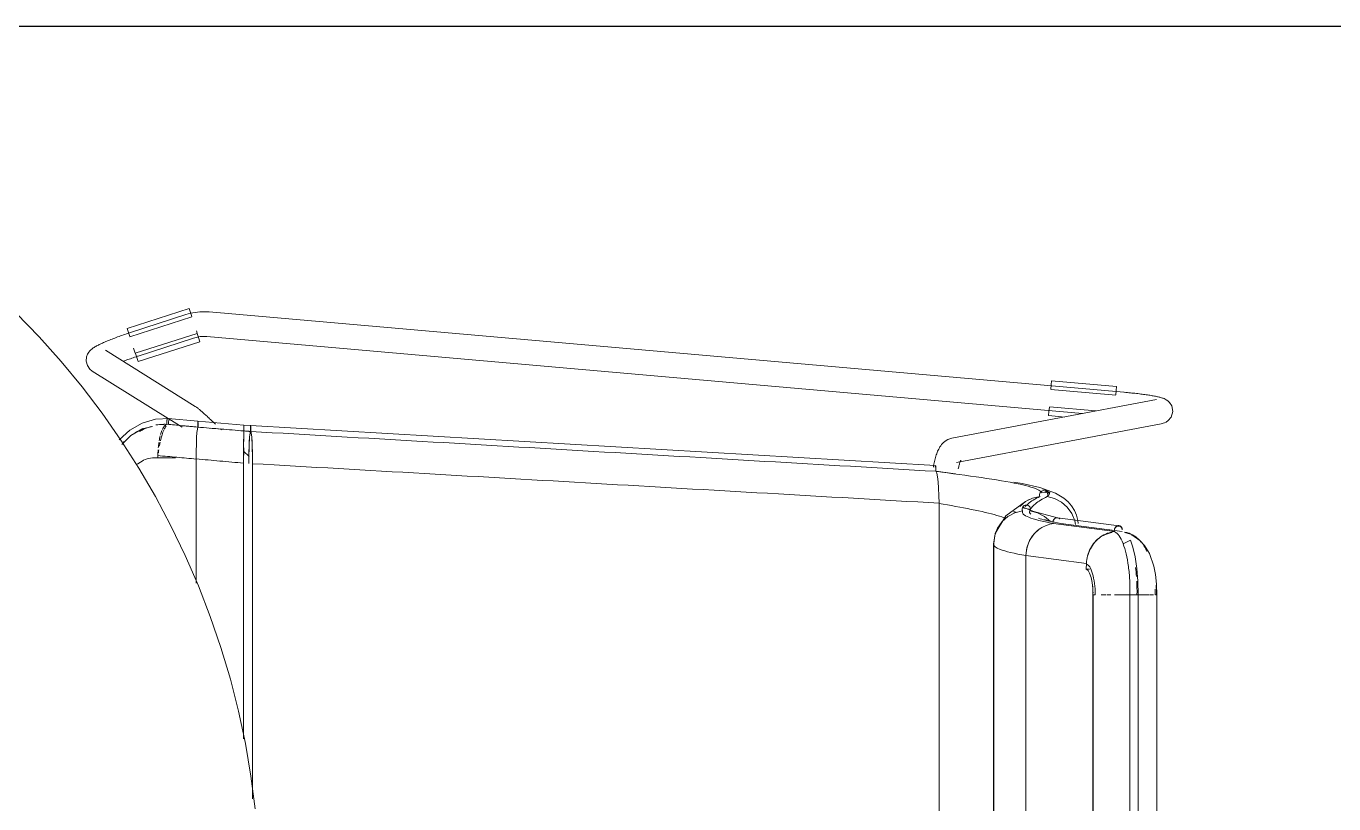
# Model space of a CAD drawing. Header units: millimetres. Extents: x 79795 to 317870, y -36033 to 97293.
# Drawn here: x 159983 to 160617, y 25578 to 25955 of the extents above; entities that cross this region are included whole.
import ezdxf

# ---------------------------------------------------------------- set-up
doc = ezdxf.new("R2010")
doc.units = ezdxf.units.MM
doc.header["$MEASUREMENT"] = 0
doc.layers.add('CSM-STL-XX-ZZ-M3-A-XXXX-00001_detached _19_04_21__rvt-1-Level 4$0$I-WALL', color=7, linetype='CONTINUOUS', lineweight=9)
doc.layers.add('I-FURN', color=8, linetype='CONTINUOUS', lineweight=9)

msp = doc.modelspace()

# ---------------------------------------------------------------- linework, layer by layer
at = {"layer": 'CSM-STL-XX-ZZ-M3-A-XXXX-00001_detached _19_04_21__rvt-1-Level 4$0$I-WALL', "lineweight": 30}
msp.add_line((157247.81, 25955.33), (161148.83, 25955.33), dxfattribs=at)
at = {"layer": 'I-FURN'}
for p, q in [((159989.63, 25804.61), (159978.51, 25816.1)), ((160032.34, 25808.76), (160062.35, 25818.45)), ((160033.64, 25804.72), (160063.65, 25814.41)), ((160060.71, 25815.45), (160033.89, 25806.74)), ((160060.75, 25815.46), (160060.71, 25815.45)), ((160061.85, 25815.79), (160060.75, 25815.46)), ((160062.95, 25816.08), (160061.85, 25815.79)), ((160062.35, 25818.45), (160062.98, 25816.5)), ((160064.07, 25816.32), (160062.95, 25816.08)), ((160062.98, 25816.5), (160063.61, 25814.52)), ((160065.2, 25816.52), (160064.07, 25816.32)), ((160066.33, 25816.67), (160065.2, 25816.52)), ((160067.47, 25816.77), (160066.33, 25816.67)), ((160068.61, 25816.83), (160067.47, 25816.77)), ((160069.75, 25816.85), (160068.61, 25816.83)), ((160070.89, 25816.81), (160069.75, 25816.85)), ((160072.03, 25816.74), (160070.89, 25816.81)), ((160515.35, 25777.79), (160072.03, 25816.73)), ((160031.23, 25805.85), (160031.96, 25806.1)), ((160031.96, 25806.1), (160032.7, 25806.34)), ((160032.97, 25806.81), (160032.34, 25808.76)), ((160032.7, 25806.34), (160033.44, 25806.59)), ((160033.61, 25804.84), (160032.97, 25806.81)), ((160033.44, 25806.59), (160033.89, 25806.74)), ((160066.26, 25806.34), (160036.25, 25796.65)), ((160065.85, 25807.6), (160066.22, 25806.43)), ((160066.29, 25806.22), (160066.93, 25804.25)), ((160000.29, 25792.68), (159989.63, 25804.61)), ((160016.29, 25799.51), (160016.68, 25799.75)), ((160016.68, 25799.75), (160017.08, 25799.98)), ((160017.08, 25799.98), (160017.49, 25800.22)), ((160017.49, 25800.22), (160017.92, 25800.44)), ((160017.92, 25800.44), (160018.36, 25800.67)), ((160018.36, 25800.67), (160018.81, 25800.9)), ((160018.81, 25800.9), (160019.29, 25801.13)), ((160019.29, 25801.13), (160019.78, 25801.37)), ((160019.78, 25801.37), (160020.29, 25801.6)), ((160020.29, 25801.6), (160020.82, 25801.84)), ((160020.82, 25801.84), (160021.36, 25802.08)), ((160021.36, 25802.08), (160021.92, 25802.32)), ((160021.92, 25802.32), (160022.5, 25802.57)), ((160022.5, 25802.57), (160023.1, 25802.81)), ((160023.1, 25802.81), (160023.71, 25803.06)), ((160023.71, 25803.06), (160024.33, 25803.31)), ((160024.33, 25803.31), (160024.97, 25803.57)), ((160024.97, 25803.57), (160025.63, 25803.82)), ((160025.63, 25803.82), (160026.29, 25804.07)), ((160026.29, 25804.07), (160026.97, 25804.33)), ((160026.97, 25804.33), (160027.66, 25804.58)), ((160027.66, 25804.58), (160028.36, 25804.84)), ((160028.36, 25804.84), (160029.06, 25805.09)), ((160029.06, 25805.09), (160029.78, 25805.35)), ((160029.78, 25805.35), (160030.5, 25805.6)), ((160030.5, 25805.6), (160031.23, 25805.85)), ((160037.55, 25792.61), (160067.56, 25802.29)), ((160037.6, 25795.32), (160064.42, 25804.04)), ((160064.42, 25804.04), (160065.05, 25804.23)), ((160065.05, 25804.23), (160065.69, 25804.4)), ((160065.69, 25804.4), (160066.34, 25804.54)), ((160066.34, 25804.54), (160066.99, 25804.65)), ((160066.93, 25804.25), (160067.56, 25802.29)), ((160066.99, 25804.65), (160067.65, 25804.74)), ((160067.65, 25804.74), (160068.31, 25804.8)), ((160068.31, 25804.8), (160068.97, 25804.84)), ((160068.97, 25804.84), (160069.63, 25804.85)), ((160069.63, 25804.85), (160070.29, 25804.83)), ((160070.29, 25804.83), (160070.96, 25804.78)), ((160070.96, 25804.78), (160070.98, 25804.78)), ((160070.98, 25804.78), (160495.33, 25767.5)), ((160012.44, 25792.93), (160012.61, 25794.91)), ((160012.61, 25794.91), (160013.13, 25796.29)), ((160013.13, 25796.29), (160013.7, 25797.2)), ((160013.7, 25797.2), (160014.22, 25797.83)), ((160014.22, 25797.83), (160014.68, 25798.29)), ((160014.68, 25798.29), (160015.11, 25798.66)), ((160015.11, 25798.66), (160015.51, 25798.97)), ((160015.51, 25798.97), (160015.9, 25799.25)), ((160015.9, 25799.25), (160016.29, 25799.51)), ((160065.33, 25770.94), (160021.74, 25798.25)), ((160031.25, 25793.12), (160031.89, 25793.35)), ((160031.89, 25793.35), (160032.53, 25793.59)), ((160032.53, 25793.59), (160033.19, 25793.82)), ((160033.19, 25793.82), (160033.85, 25794.06)), ((160033.85, 25794.06), (160034.53, 25794.29)), ((160034.53, 25794.29), (160035.21, 25794.53)), ((160035.21, 25794.53), (160035.89, 25794.76)), ((160035.42, 25799.23), (160036.22, 25796.75)), ((160035.89, 25794.76), (160036.58, 25794.99)), ((160036.92, 25794.56), (160036.29, 25796.53)), ((160036.58, 25794.99), (160037.27, 25795.22)), ((160037.55, 25792.61), (160036.92, 25794.56)), ((160037.27, 25795.22), (160037.6, 25795.32)), ((160010.47, 25780.33), (160000.29, 25792.68)), ((160013.02, 25790.7), (160012.44, 25792.93)), ((160014.25, 25788.97), (160013.02, 25790.7)), ((160014.25, 25788.97), (160015.37, 25788.08)), ((160015.37, 25788.08), (160052.14, 25765.05)), ((160030.63, 25792.88), (160031.25, 25793.12)), ((160479.97, 25779.25), (160480.15, 25781.32)), ((160480.15, 25781.32), (160480.33, 25783.36)), ((160480.33, 25783.36), (160511.74, 25780.6)), ((160020.14, 25767.59), (160010.47, 25780.33)), ((160479.96, 25779.13), (160511.37, 25776.37)), ((160511.56, 25778.56), (160511.38, 25776.49)), ((160511.74, 25780.6), (160511.56, 25778.56)), ((160515.51, 25777.77), (160515.35, 25777.79)), ((160516.26, 25777.71), (160515.51, 25777.77)), ((160517.01, 25777.64), (160516.26, 25777.71)), ((160517.76, 25777.56), (160517.01, 25777.64)), ((160518.5, 25777.49), (160517.76, 25777.56)), ((160519.24, 25777.41), (160518.5, 25777.49)), ((160519.97, 25777.33), (160519.24, 25777.41)), ((160520.7, 25777.26), (160519.97, 25777.33)), ((160521.42, 25777.17), (160520.7, 25777.26)), ((160522.13, 25777.09), (160521.42, 25777.17)), ((160522.83, 25777.01), (160522.13, 25777.09)), ((160523.51, 25776.92), (160522.83, 25777.01)), ((160524.19, 25776.83), (160523.51, 25776.92)), ((160524.85, 25776.75), (160524.19, 25776.83)), ((160525.5, 25776.66), (160524.85, 25776.75)), ((160526.14, 25776.57), (160525.5, 25776.66)), ((160526.76, 25776.48), (160526.14, 25776.57)), ((160527.36, 25776.39), (160526.76, 25776.48)), ((160527.95, 25776.29), (160527.36, 25776.39)), ((160528.51, 25776.2), (160527.95, 25776.29)), ((160529.06, 25776.11), (160528.51, 25776.2)), ((160529.6, 25776.02), (160529.06, 25776.11)), ((160530.11, 25775.92), (160529.6, 25776.02)), ((160530.61, 25775.83), (160530.11, 25775.92)), ((160531.09, 25775.73), (160530.61, 25775.83)), ((160531.55, 25775.63), (160531.09, 25775.73)), ((160531.99, 25775.54), (160531.55, 25775.63)), ((160532.42, 25775.43), (160531.99, 25775.54)), ((160532.83, 25775.33), (160532.42, 25775.43)), ((160533.23, 25775.22), (160532.83, 25775.33)), ((160533.63, 25775.11), (160533.23, 25775.22)), ((160534.02, 25774.98), (160533.63, 25775.11)), ((160534.43, 25774.84), (160534.02, 25774.98)), ((160534.85, 25774.67), (160534.43, 25774.84)), ((160535.33, 25774.46), (160534.85, 25774.67)), ((160535.89, 25774.15), (160535.33, 25774.46)), ((160065.33, 25770.94), (160065.65, 25770.73)), ((160065.65, 25770.73), (160065.91, 25770.54)), ((160065.91, 25770.54), (160066.14, 25770.37)), ((160066.14, 25770.37), (160066.36, 25770.2)), ((160066.36, 25770.2), (160066.58, 25770.02)), ((160066.58, 25770.02), (160066.81, 25769.83)), ((160066.81, 25769.83), (160067.05, 25769.63)), ((160067.05, 25769.63), (160067.3, 25769.41)), ((160067.3, 25769.41), (160067.57, 25769.18)), ((160067.57, 25769.18), (160067.85, 25768.94)), ((160067.85, 25768.94), (160068.14, 25768.68)), ((160068.14, 25768.68), (160068.45, 25768.41)), ((160068.45, 25768.41), (160068.78, 25768.12)), ((160068.78, 25768.12), (160069.11, 25767.82)), ((160531.2, 25774.31), (160431.91, 25755.49)), ((160478.85, 25766.45), (160479.03, 25768.49)), ((160479.03, 25768.49), (160479.21, 25770.56)), ((160501.7, 25768.71), (160479.22, 25770.68)), ((160536.59, 25773.68), (160535.89, 25774.15)), ((160537.5, 25772.82), (160536.59, 25773.68)), ((160538.54, 25771.17), (160537.5, 25772.82)), ((160538.19, 25765.65), (160539.03, 25768.4)), ((160539.03, 25768.4), (160538.54, 25771.17)), ((160029.3, 25754.46), (160020.14, 25767.59)), ((160039.57, 25762.83), (160033.55, 25759.44)), ((160046.09, 25764.71), (160039.57, 25762.83)), ((160052.99, 25764.99), (160046.09, 25764.71)), ((160052.1, 25765.12), (160066.59, 25763.69)), ((160052.51, 25764.81), (160058.95, 25760.77)), ((160066.5, 25762.76), (160066.49, 25762.3)), ((160066.49, 25762.3), (160066.5, 25762.75)), ((160066.49, 25762.3), (160066.49, 25761.81)), ((160066.49, 25761.81), (160066.49, 25762.3)), ((160066.49, 25761.81), (160066.49, 25761.31)), ((160066.49, 25761.31), (160066.49, 25761.81)), ((160066.52, 25763.14), (160066.5, 25762.76)), ((160066.5, 25762.75), (160066.52, 25763.13)), ((160066.54, 25763.44), (160066.52, 25763.14)), ((160066.52, 25763.13), (160066.54, 25763.43)), ((160066.57, 25763.63), (160066.54, 25763.44)), ((160066.59, 25763.69), (160066.57, 25763.63)), ((160066.57, 25763.62), (160066.59, 25763.69)), ((160066.62, 25763.63), (160066.59, 25763.69)), ((160066.59, 25763.69), (160088.79, 25761.87)), ((160066.59, 25763.69), (160066.62, 25763.63)), ((160066.64, 25763.44), (160066.62, 25763.63)), ((160066.62, 25763.63), (160066.64, 25763.44)), ((160066.66, 25763.15), (160066.64, 25763.44)), ((160066.64, 25763.44), (160066.66, 25763.15)), ((160066.69, 25762.32), (160066.68, 25762.77)), ((160066.68, 25762.76), (160066.69, 25762.31)), ((160066.7, 25761.83), (160066.69, 25762.32)), ((160066.69, 25762.31), (160066.7, 25761.82)), ((160066.69, 25761.33), (160066.7, 25761.83)), ((160066.7, 25761.82), (160066.69, 25761.33)), ((160069.11, 25767.82), (160069.46, 25767.5)), ((160069.46, 25767.5), (160069.83, 25767.17)), ((160069.83, 25767.17), (160070.21, 25766.83)), ((160070.21, 25766.83), (160070.6, 25766.48)), ((160070.6, 25766.48), (160071, 25766.11)), ((160071, 25766.11), (160071.41, 25765.73)), ((160071.41, 25765.73), (160071.84, 25765.33)), ((160071.84, 25765.33), (160072.27, 25764.93)), ((160072.27, 25764.93), (160072.72, 25764.52)), ((160072.72, 25764.52), (160073.17, 25764.1)), ((160073.17, 25764.1), (160073.63, 25763.66)), ((160073.63, 25763.66), (160074.1, 25763.22)), ((160074.1, 25763.22), (160074.58, 25762.77)), ((160074.58, 25762.77), (160075.06, 25762.32)), ((160088.8, 25761.8), (160088.79, 25761.87)), ((160088.79, 25761.87), (160088.79, 25761.8)), ((160092.15, 25761.59), (160088.79, 25761.86)), ((160088.79, 25761.8), (160088.79, 25761.86)), ((160088.79, 25761.86), (160088.8, 25761.79)), ((160088.79, 25761.61), (160088.79, 25761.8)), ((160088.79, 25761.8), (160088.79, 25761.61)), ((160088.8, 25761.61), (160088.8, 25761.8)), ((160088.8, 25761.79), (160088.8, 25761.6)), ((160434.14, 25743.7), (160533.43, 25762.52)), ((160478.85, 25766.45), (160486.74, 25765.76)), ((160533.85, 25762.6), (160533.43, 25762.52)), ((160534.37, 25762.74), (160533.85, 25762.6)), ((160534.99, 25762.95), (160534.37, 25762.74)), ((160535.79, 25763.33), (160534.99, 25762.95)), ((160536.87, 25764.08), (160535.79, 25763.33)), ((160538.19, 25765.65), (160536.87, 25764.08)), ((160033.55, 25759.44), (160028.4, 25754.7)), ((160034.14, 25756.76), (160029.67, 25752.49)), ((160039.97, 25760.12), (160034.14, 25756.76)), ((160065.98, 25755.74), (160065.86, 25752.64)), ((160065.86, 25752.71), (160065.98, 25755.74)), ((160065.98, 25755.78), (160066.13, 25758.23)), ((160066.13, 25758.22), (160065.98, 25755.74)), ((160066.31, 25759.95), (160066.13, 25758.22)), ((160066.13, 25758.23), (160066.31, 25759.95)), ((160066.5, 25760.84), (160066.31, 25759.95)), ((160066.31, 25759.96), (160066.5, 25760.84)), ((160066.49, 25761.31), (160066.5, 25760.84)), ((160066.5, 25760.84), (160066.49, 25761.31)), ((160066.69, 25760.86), (160066.69, 25761.33)), ((160066.69, 25761.33), (160066.69, 25760.85)), ((160077.55, 25759.96), (160078.06, 25759.48)), ((160088.75, 25753.89), (160088.76, 25756.39)), ((160088.76, 25756.39), (160088.75, 25753.89)), ((160088.76, 25756.39), (160088.77, 25758.14)), ((160088.77, 25758.14), (160088.76, 25756.39)), ((160088.77, 25758.14), (160088.79, 25759.03)), ((160088.79, 25759.03), (160088.77, 25758.14)), ((160088.79, 25761.32), (160088.79, 25761.61)), ((160088.79, 25761.61), (160088.79, 25761.32)), ((160088.79, 25760.93), (160088.79, 25761.32)), ((160088.79, 25761.32), (160088.79, 25760.94)), ((160088.79, 25760.94), (160088.79, 25760.49)), ((160088.79, 25760.48), (160088.79, 25760.93)), ((160088.79, 25760.49), (160088.79, 25760)), ((160088.79, 25759.99), (160088.79, 25760.48)), ((160088.79, 25760), (160088.79, 25759.5)), ((160088.79, 25759.5), (160088.79, 25759.99)), ((160088.79, 25759.03), (160088.79, 25759.5)), ((160088.79, 25759.5), (160088.79, 25759.03)), ((160088.8, 25761.31), (160088.8, 25761.61)), ((160088.8, 25761.6), (160088.8, 25761.31)), ((160088.8, 25761.31), (160088.8, 25760.93)), ((160088.8, 25760.93), (160088.8, 25761.31)), ((160088.8, 25760.93), (160088.8, 25760.48)), ((160088.8, 25760.48), (160088.8, 25760.93)), ((160088.8, 25760.48), (160088.8, 25759.99)), ((160088.8, 25759.99), (160088.8, 25760.48)), ((160088.8, 25759.99), (160088.8, 25759.49)), ((160088.8, 25759.49), (160088.8, 25759.99)), ((160088.8, 25759.49), (160088.8, 25759.02)), ((160088.8, 25759.02), (160088.8, 25759.49)), ((160088.82, 25757.65), (160088.83, 25756.37)), ((160088.83, 25756.37), (160088.82, 25757.65)), ((160088.83, 25756.37), (160088.84, 25753.87)), ((160088.84, 25753.88), (160088.83, 25756.37)), ((160091.65, 25756.1), (160091.49, 25753.6)), ((160091.84, 25757.85), (160091.65, 25756.1)), ((160092.05, 25758.75), (160091.84, 25757.85)), ((160092.05, 25760.2), (160092.04, 25759.71)), ((160092.04, 25759.71), (160092.04, 25759.22)), ((160092.04, 25759.22), (160092.05, 25758.75)), ((160092.06, 25760.66), (160092.05, 25760.2)), ((160092.08, 25761.04), (160092.06, 25760.66)), ((160092.1, 25761.33), (160092.08, 25761.04)), ((160092.12, 25761.52), (160092.1, 25761.33)), ((160092.15, 25761.59), (160092.12, 25761.52)), ((160092.15, 25761.59), (160424.06, 25742.3)), ((160092.18, 25761.52), (160092.15, 25761.59)), ((160092.21, 25761.34), (160092.18, 25761.52)), ((160092.23, 25761.04), (160092.21, 25761.34)), ((160092.25, 25760.66), (160092.23, 25761.04)), ((160092.26, 25760.21), (160092.25, 25760.66)), ((160092.25, 25758.76), (160092.26, 25759.23)), ((160092.46, 25757.87), (160092.25, 25758.76)), ((160092.26, 25759.72), (160092.26, 25760.21)), ((160092.26, 25759.23), (160092.26, 25759.72)), ((160092.66, 25756.12), (160092.46, 25757.87)), ((160092.82, 25753.62), (160092.66, 25756.12)), ((160431.91, 25755.49), (160430.92, 25755.24)), ((160037.92, 25740.99), (160029.3, 25754.46)), ((160065.76, 25745.46), (160065.79, 25749.11)), ((160065.79, 25749.1), (160065.76, 25745.34)), ((160065.86, 25752.64), (160065.79, 25749.2)), ((160065.79, 25749.2), (160065.86, 25752.64)), ((160088.74, 25750.76), (160088.73, 25747.19)), ((160088.73, 25747.19), (160088.74, 25750.75)), ((160091.41, 25746.63), (160088.73, 25749.2)), ((160088.74, 25750.76), (160088.75, 25753.89)), ((160088.75, 25753.89), (160088.74, 25750.76)), ((160088.85, 25750.75), (160088.86, 25747.19)), ((160088.86, 25747.19), (160088.85, 25750.75)), ((160091.36, 25750.48), (160091.29, 25746.93)), ((160091.49, 25753.6), (160091.36, 25750.48)), ((160092.94, 25750.48), (160092.82, 25753.62)), ((160093.02, 25746.92), (160092.94, 25750.48)), ((160425.08, 25749.13), (160424.85, 25748.56)), ((160425.33, 25749.69), (160425.08, 25749.13)), ((160425.61, 25750.25), (160425.33, 25749.69)), ((160425.9, 25750.78), (160425.61, 25750.25)), ((160426.22, 25751.32), (160425.9, 25750.78)), ((160426.58, 25751.86), (160426.22, 25751.32)), ((160426.98, 25752.39), (160426.58, 25751.86)), ((160427.43, 25752.92), (160426.98, 25752.39)), ((160427.95, 25753.44), (160427.43, 25752.92)), ((160428.55, 25753.95), (160427.95, 25753.44)), ((160429.24, 25754.43), (160428.55, 25753.95)), ((160430.03, 25754.87), (160429.24, 25754.43)), ((160430.92, 25755.24), (160430.03, 25754.87)), ((160055.72, 25746.05), (160045.97, 25746.05)), ((160047.21, 25745.99), (160047.21, 25747.04)), ((160065.76, 25745.34), (160065.76, 25685.23)), ((160065.76, 25685.23), (160065.76, 25745.34)), ((160088.73, 25743.4), (160088.73, 25747.19)), ((160088.73, 25747.19), (160088.73, 25743.4)), ((160088.73, 25609.76), (160088.73, 25743.4)), ((160088.73, 25743.4), (160088.73, 25609.76)), ((160091.29, 25746.93), (160091.26, 25743.25)), ((160093.05, 25743.14), (160093.02, 25746.92)), ((160093.05, 25580.54), (160093.05, 25743.14)), ((160093.05, 25743.14), (160093.05, 25580.54)), ((160423.28, 25742.89), (160423.15, 25742.2)), ((160423.41, 25743.57), (160423.28, 25742.89)), ((160423.56, 25744.24), (160423.41, 25743.57)), ((160423.71, 25744.9), (160423.56, 25744.24)), ((160423.87, 25745.54), (160423.71, 25744.9)), ((160424.04, 25746.17), (160423.87, 25745.54)), ((160424.23, 25746.79), (160424.04, 25746.17)), ((160424.42, 25747.39), (160424.23, 25746.79)), ((160424.63, 25747.98), (160424.42, 25747.39)), ((160424.85, 25748.56), (160424.63, 25747.98)), ((160435.59, 25742.89), (160435.48, 25742.49)), ((160435.69, 25743.25), (160435.59, 25742.89)), ((160435.8, 25743.59), (160435.69, 25743.25)), ((160435.91, 25743.89), (160435.8, 25743.59)), ((160436.01, 25744.16), (160435.91, 25743.89)), ((160436.1, 25744.39), (160436.01, 25744.16)), ((160436.19, 25744.59), (160436.1, 25744.39)), ((160436.27, 25744.74), (160436.19, 25744.59)), ((160436.31, 25744.83), (160436.27, 25744.74)), ((160436.36, 25744.9), (160436.31, 25744.83)), ((160436.37, 25744.92), (160436.36, 25744.9)), ((160046, 25727.18), (160037.92, 25740.99)), ((160423.15, 25742.2), (160423.04, 25741.49)), ((160423.88, 25741.39), (160423.91, 25741.77)), ((160423.91, 25741.76), (160423.88, 25741.38)), ((160423.91, 25741.77), (160423.96, 25742.06)), ((160423.96, 25742.05), (160423.91, 25741.76)), ((160424.06, 25742.3), (160424.01, 25742.24)), ((160424.01, 25742.24), (160424.06, 25742.3)), ((160424.17, 25742.04), (160424.21, 25741.74)), ((160424.21, 25741.74), (160424.17, 25742.03)), ((160424.24, 25741.35), (160424.21, 25741.74)), ((160424.21, 25741.74), (160424.24, 25741.35)), ((160424.26, 25740.9), (160424.24, 25741.35)), ((160424.24, 25741.35), (160424.26, 25740.9)), ((160424.25, 25739.43), (160424.27, 25739.91)), ((160424.27, 25739.91), (160424.25, 25739.44)), ((160424.25, 25739.44), (160424.65, 25738.53)), ((160424.65, 25738.53), (160424.25, 25739.43)), ((160424.27, 25740.4), (160424.26, 25740.9)), ((160424.26, 25740.9), (160424.27, 25740.41)), ((160424.27, 25740.41), (160424.27, 25739.91)), ((160424.27, 25739.91), (160424.27, 25740.4)), ((160425.02, 25736.79), (160424.65, 25738.53)), ((160424.65, 25738.53), (160425.02, 25736.8)), ((160425.33, 25734.29), (160425.02, 25736.79)), ((160425.02, 25736.79), (160425.33, 25734.32)), ((160435.17, 25741.15), (160435.07, 25740.66)), ((160435.27, 25741.62), (160435.17, 25741.15)), ((160435.37, 25742.07), (160435.27, 25741.62)), ((160435.48, 25742.49), (160435.37, 25742.07)), ((160425.57, 25731.19), (160425.33, 25734.29)), ((160425.33, 25734.29), (160425.56, 25731.24)), ((160425.56, 25731.24), (160425.72, 25727.72)), ((160425.72, 25727.65), (160425.57, 25731.19)), ((160466.04, 25733.46), (160461.98, 25734.19)), ((160474.56, 25731.57), (160466.04, 25733.46)), ((160482.19, 25728.9), (160474.56, 25731.57)), ((160475.5, 25729.82), (160475.96, 25730)), ((160475.96, 25730), (160475.5, 25729.82)), ((160475.96, 25730), (160476.45, 25730.06)), ((160476.45, 25730.06), (160475.96, 25730)), ((160476.45, 25730.06), (160476.93, 25729.99)), ((160476.93, 25729.99), (160476.45, 25730.06)), ((160476.93, 25729.99), (160477.38, 25729.79)), ((160477.38, 25729.8), (160476.93, 25729.99)), ((160053.51, 25713.06), (160046, 25727.18)), ((160425.78, 25723.88), (160425.72, 25727.65)), ((160425.72, 25727.65), (160425.78, 25723.96)), ((160425.78, 25340.49), (160425.78, 25723.88)), ((160425.78, 25723.88), (160425.78, 25340.49)), ((160458.11, 25717.88), (160467.65, 25724.86)), ((160467.72, 25724.82), (160464.89, 25722.41)), ((160464.89, 25722.41), (160467.72, 25724.8)), ((160467.65, 25724.86), (160469.4, 25725.75)), ((160471.05, 25726.46), (160467.72, 25724.82)), ((160467.73, 25724.8), (160471.05, 25726.45)), ((160471.05, 25726.45), (160474.66, 25727.24)), ((160474.66, 25727.24), (160471.05, 25726.46)), ((160474.48, 25728.21), (160474.57, 25728.7)), ((160474.57, 25728.7), (160474.48, 25728.21)), ((160474.51, 25727.71), (160474.48, 25728.21)), ((160474.48, 25728.21), (160474.51, 25727.71)), ((160474.66, 25727.24), (160474.51, 25727.71)), ((160474.51, 25727.71), (160474.66, 25727.24)), ((160474.57, 25728.7), (160474.78, 25729.15)), ((160474.78, 25729.15), (160474.57, 25728.7)), ((160474.78, 25729.15), (160475.1, 25729.53)), ((160475.1, 25729.53), (160474.78, 25729.15)), ((160475.1, 25729.53), (160475.5, 25729.82)), ((160475.5, 25729.82), (160475.1, 25729.53)), ((160479.39, 25729.26), (160475.54, 25729.07)), ((160477.78, 25729.49), (160477.38, 25729.8)), ((160477.38, 25729.79), (160477.78, 25729.49)), ((160477.78, 25729.49), (160478.08, 25729.1)), ((160478.09, 25729.11), (160477.78, 25729.49)), ((160478.08, 25729.1), (160478.28, 25728.65)), ((160478.28, 25728.65), (160478.09, 25729.11)), ((160478.31, 25727.66), (160478.15, 25727.19)), ((160478.15, 25727.19), (160478.31, 25727.66)), ((160481.78, 25726.28), (160478.15, 25727.19)), ((160478.28, 25728.65), (160478.35, 25728.16)), ((160478.36, 25728.16), (160478.28, 25728.65)), ((160479.07, 25728.09), (160479.39, 25729.26)), ((160485.1, 25724.54), (160481.78, 25726.28)), ((160486.3, 25726.39), (160482.19, 25728.9)), ((160487.92, 25722.06), (160485.1, 25724.54)), ((160488.27, 25724.65), (160486.3, 25726.39)), ((160489.95, 25722.68), (160488.27, 25724.65)), ((160453, 25709.23), (160458.11, 25717.88)), ((160459.16, 25717.58), (160456.29, 25715.08)), ((160456.3, 25715.07), (160459.17, 25717.58)), ((160462.56, 25719.34), (160459.16, 25717.58)), ((160459.17, 25717.58), (160462.56, 25719.33)), ((160466.27, 25720.23), (160462.56, 25719.34)), ((160466.15, 25721.69), (160466.07, 25721.2)), ((160466.07, 25721.19), (160466.16, 25721.68)), ((160466.07, 25721.2), (160466.11, 25720.7)), ((160466.11, 25720.7), (160466.07, 25721.19)), ((160466.27, 25720.23), (160466.11, 25720.7)), ((160466.11, 25720.7), (160466.27, 25720.23)), ((160466.36, 25722.14), (160466.15, 25721.69)), ((160466.16, 25721.68), (160466.36, 25722.14)), ((160470.06, 25720.91), (160466.17, 25721.74)), ((160471.63, 25719.87), (160466.3, 25722.04)), ((160466.36, 25722.14), (160466.67, 25722.52)), ((160466.67, 25722.52), (160466.36, 25722.14)), ((160467.07, 25722.82), (160466.67, 25722.52)), ((160466.67, 25722.52), (160467.07, 25722.81)), ((160467.07, 25722.81), (160467.54, 25723)), ((160467.53, 25723), (160467.07, 25722.82)), ((160468.03, 25723.07), (160467.53, 25723)), ((160467.54, 25723), (160468.03, 25723.07)), ((160468.03, 25723.07), (160468.52, 25723)), ((160468.52, 25723), (160468.03, 25723.07)), ((160468.52, 25723), (160468.98, 25722.81)), ((160468.98, 25722.82), (160468.52, 25723)), ((160469.38, 25722.52), (160468.98, 25722.82)), ((160468.98, 25722.81), (160469.38, 25722.52)), ((160469.38, 25722.52), (160469.69, 25722.14)), ((160469.7, 25722.14), (160469.38, 25722.52)), ((160469.69, 25722.14), (160469.89, 25721.68)), ((160469.9, 25721.69), (160469.7, 25722.14)), ((160469.94, 25720.7), (160469.78, 25720.23)), ((160469.78, 25720.23), (160469.94, 25720.7)), ((160473.49, 25719.34), (160469.78, 25720.23)), ((160469.89, 25721.68), (160469.98, 25721.19)), ((160469.98, 25721.2), (160469.9, 25721.69)), ((160469.94, 25720.7), (160469.98, 25721.2)), ((160469.98, 25721.19), (160469.94, 25720.7)), ((160483.24, 25716.9), (160471.63, 25719.87)), ((160476.89, 25717.58), (160473.49, 25719.34)), ((160479.76, 25715.08), (160476.89, 25717.58)), ((160490.1, 25718.98), (160487.92, 25722.06)), ((160491.33, 25720.48), (160489.95, 25722.68)), ((160491.5, 25715.46), (160490.1, 25718.98)), ((160492.35, 25718.11), (160491.33, 25720.48)), ((160493.01, 25715.61), (160492.35, 25718.11)), ((160060.46, 25698.64), (160053.51, 25713.06)), ((160454.12, 25711.94), (160452.75, 25708.37)), ((160452.76, 25708.37), (160454.13, 25711.94)), ((160452.93, 25709.08), (160454.3, 25712.25)), ((160456.29, 25715.08), (160454.12, 25711.94)), ((160454.13, 25711.94), (160456.3, 25715.07)), ((160474.49, 25711.46), (160471.75, 25708.97)), ((160476.86, 25716.08), (160479.29, 25715.32)), ((160479.29, 25715.32), (160485.58, 25713.94)), ((160481.14, 25715.55), (160481.06, 25715.06)), ((160481.06, 25715.06), (160481.1, 25714.56)), ((160481.33, 25716), (160481.14, 25715.55)), ((160510.96, 25710.25), (160481.26, 25714.09)), ((160481.64, 25716.38), (160481.33, 25716)), ((160482.02, 25716.68), (160481.64, 25716.38)), ((160482.46, 25716.87), (160482.02, 25716.68)), ((160482.93, 25716.93), (160482.46, 25716.87)), ((160483.4, 25716.87), (160482.93, 25716.93)), ((160512.94, 25713.06), (160483.16, 25716.92)), ((160483.84, 25716.68), (160483.4, 25716.87)), ((160484.22, 25716.39), (160483.84, 25716.68)), ((160514.5, 25710.22), (160484.8, 25714.07)), ((160491.49, 25715.46), (160491.86, 25713.72)), ((160491.87, 25713.72), (160491.5, 25715.46)), ((160493.16, 25714.19), (160493.01, 25715.61)), ((160510.97, 25710.68), (160508.53, 25711)), ((160452.13, 25704.04), (160452.93, 25709.08)), ((160452.28, 25704.58), (160452.76, 25708.37)), ((160452.75, 25708.37), (160452.28, 25704.58)), ((160469.67, 25705.86), (160468.36, 25702.31)), ((160471.75, 25708.97), (160469.67, 25705.86)), ((160518.52, 25706.04), (160514.98, 25704.28)), ((160519.69, 25702.59), (160518.52, 25706.04)), ((160519.13, 25708.58), (160518.93, 25708.68)), ((160523.03, 25705.9), (160519.13, 25708.58)), ((160525.32, 25703.43), (160523.03, 25705.9)), ((160066.83, 25683.97), (160060.46, 25698.64)), ((160452.13, 25704.04), (160452.13, 25399.24)), ((160452.28, 25359.79), (160452.28, 25704.58)), ((160452.28, 25704.58), (160452.28, 25359.79)), ((160468.36, 25702.31), (160467.88, 25698.54)), ((160467.88, 25698.54), (160497.16, 25694.68)), ((160467.88, 25365.83), (160467.88, 25698.54)), ((160467.88, 25698.54), (160467.88, 25365.83)), ((160520.78, 25697.9), (160519.69, 25702.59)), ((160527.71, 25699.55), (160525.32, 25703.43)), ((160529.84, 25693.5), (160527.71, 25699.55)), ((160497.16, 25694.68), (160497.09, 25691.97)), ((160498.75, 25691.97), (160497.09, 25691.97)), ((160497.09, 25691.97), (160497.95, 25691.33)), ((160521.63, 25692.27), (160520.78, 25697.9)), ((160522.12, 25686.15), (160521.63, 25692.27)), ((160530.63, 25689.46), (160529.84, 25693.5)), ((160497.95, 25691.33), (160498.74, 25689.97)), ((160498.74, 25689.97), (160499.41, 25687.99)), ((160499.41, 25687.99), (160499.92, 25685.5)), ((160522.21, 25679.61), (160522.12, 25686.15)), ((160531.14, 25684.64), (160530.63, 25689.46)), ((160072.6, 25669.05), (160066.83, 25683.97)), ((160499.92, 25685.5), (160500.24, 25682.65)), ((160500.24, 25682.65), (160500.35, 25679.61)), ((160500.35, 25679.61), (160500.35, 25384.76)), ((160500.41, 25384.76), (160500.41, 25679.61)), ((160504.26, 25679.61), (160506.72, 25679.61)), ((160507.24, 25679.61), (160509.08, 25679.61)), ((160510.71, 25679.61), (160514.27, 25679.61)), ((160518.28, 25679.61), (160514.46, 25679.61)), ((160514.46, 25679.61), (160518.28, 25679.61)), ((160518.25, 25679.61), (160518.25, 25384.76)), ((160518.58, 25679.61), (160518.36, 25679.61)), ((160518.36, 25679.61), (160522.21, 25679.61)), ((160518.91, 25679.61), (160518.58, 25679.61)), ((160519.33, 25679.61), (160518.91, 25679.61)), ((160519.8, 25679.61), (160519.33, 25679.61)), ((160520.3, 25679.61), (160519.8, 25679.61)), ((160520.79, 25679.61), (160520.3, 25679.61)), ((160521.25, 25679.61), (160520.79, 25679.61)), ((160521.64, 25679.61), (160521.25, 25679.61)), ((160521.94, 25679.61), (160521.64, 25679.61)), ((160522.14, 25679.61), (160521.94, 25679.61)), ((160524.99, 25679.61), (160521.97, 25679.61)), ((160521.97, 25679.61), (160524.98, 25679.61)), ((160522.21, 25679.61), (160522.14, 25679.61)), ((160522.21, 25384.76), (160522.21, 25679.61)), ((160525.15, 25679.61), (160527.73, 25679.61)), ((160528, 25679.61), (160529.76, 25679.61)), ((160530.67, 25679.61), (160531.23, 25679.61)), ((160531.25, 25679.61), (160531.08, 25679.61)), ((160531.25, 25679.61), (160531.14, 25684.64)), ((160531.25, 25384.76), (160531.25, 25679.61)), ((160077.77, 25653.91), (160072.6, 25669.05)), ((160082.34, 25638.57), (160077.77, 25653.91)), ((160086.28, 25623.07), (160082.34, 25638.57)), ((160089.6, 25607.42), (160086.28, 25623.07)), ((160092.3, 25591.65), (160089.6, 25607.42)), ((160094.36, 25575.78), (160092.3, 25591.65))]:
    msp.add_line(p, q, dxfattribs=at)
for centre, major_axis, ratio, start_param, end_param in [((160482.95, 25698.41), (0, -15.78), 0.955139, 3.495799, 4.704147), ((160482.95, 25698.41), (0, -15.78), 0.955139, 3.254129, 3.495629), ((160482.93, 25714.97), (0, -1.96), 0.955139, 2.379629, 4.923331), ((160515.5, 25679.61), (15.75, 0), 0.000004, 2.669107, 2.851347), ((160526.97, 25679.61), (0, 12.4), 0.287441, 4.712389, 4.932602)]:
    msp.add_ellipse(centre, major_axis=major_axis, ratio=ratio, start_param=start_param, end_param=end_param, dxfattribs=at)
for points in [[(160046.26, 25761.93), (160047.5, 25762.13), (160048.75, 25762.16), (160050.02, 25762.17)], [(160050.71, 25762.24), (160049.81, 25762.22), (160048.92, 25762.16), (160048.02, 25762.06)], [(160051.54, 25762.28), (160053.99, 25762.04), (160058.94, 25761.56), (160063.97, 25761.08), (160066.5, 25760.84)], [(160052.85, 25764.93), (160052.8, 25764.89), (160052.71, 25764.77), (160052.58, 25764.47), (160052.46, 25764.08), (160052.37, 25763.63), (160052.3, 25763.14), (160052.27, 25762.64), (160052.27, 25762.32), (160052.28, 25762.18)], [(160047.81, 25754.24), (160047.96, 25755.09), (160048.12, 25755.89), (160048.31, 25756.63)], [(160050.12, 25759.45), (160049.49, 25758.09), (160048.93, 25756.27), (160048.43, 25754.22)], [(160048.49, 25757.3), (160048.7, 25758.03), (160048.93, 25758.66), (160049.18, 25759.26)], [(160051.19, 25761.27), (160050.87, 25760.86), (160050.54, 25760.34), (160050.23, 25759.7)], [(160059.6, 25761.56), (160061.89, 25761.33), (160064.19, 25761.1), (160066.5, 25760.87)], [(160088.79, 25759.03), (160085.07, 25759.33), (160077.63, 25759.93), (160070.21, 25760.54), (160066.5, 25760.84)], [(160088.79, 25759.03), (160089.36, 25758.98), (160090.52, 25758.89), (160091.67, 25758.8), (160092.25, 25758.76)], [(160088.8, 25759.02), (160089.34, 25758.97), (160090.43, 25758.88), (160091.51, 25758.79), (160092.05, 25758.75)], [(160092.05, 25758.75), (160092.04, 25759.34), (160092.04, 25760.85), (160092.11, 25761.59), (160092.15, 25761.59)], [(160424.25, 25739.44), (160369.01, 25742.66), (160258.42, 25749.1), (160147.66, 25755.54), (160092.25, 25758.76)], [(160029.68, 25752.44), (160030.07, 25752.9), (160030.47, 25753.37), (160030.87, 25753.82)], [(160047.21, 25747.04), (160047.22, 25747.99), (160047.25, 25748.92), (160047.31, 25749.82)], [(160047.38, 25750.76), (160047.45, 25751.66), (160047.55, 25752.54), (160047.68, 25753.4)], [(160047.63, 25749.88), (160047.56, 25749.41), (160047.51, 25748.93), (160047.46, 25748.46)], [(160048.28, 25753.57), (160048.14, 25752.92), (160048, 25752.26), (160047.88, 25751.57)], [(160044.63, 25745.98), (160045.48, 25746.07), (160046.35, 25746.07), (160047.21, 25745.99)], [(160047.21, 25747.04), (160050.24, 25746.78), (160056.38, 25746.24), (160062.63, 25745.65), (160065.76, 25745.34)], [(160065.76, 25745.46), (160069.58, 25745.12), (160073.41, 25744.78), (160077.24, 25744.43)], [(160077.24, 25744.43), (160081.07, 25744.09), (160084.9, 25743.74), (160088.73, 25743.4)], [(160093.05, 25743.14), (160148.57, 25739.94), (160204.1, 25736.75), (160259.54, 25733.55)], [(160424.26, 25739.42), (160427.39, 25739.02), (160430.55, 25738.63), (160433.66, 25738.23)], [(160259.54, 25733.55), (160315, 25730.35), (160370.42, 25727.16), (160425.78, 25723.96)], [(160461.81, 25719.84), (160462.28, 25719.78), (160462.75, 25719.73), (160463.21, 25719.67)], [(160466.27, 25720.23), (160465.72, 25719.2), (160467.69, 25717.16), (160475.75, 25715.11), (160481.26, 25714.09)], [(160469.78, 25720.23), (160469.49, 25719.68), (160469.63, 25719.14), (160470.2, 25718.59)], [(160473.94, 25716.69), (160475.83, 25716.03), (160478.64, 25715.37), (160481.68, 25714.72)], [(160510.96, 25710.25), (160509.72, 25710.1), (160507.34, 25709.52), (160504, 25707.75), (160501.16, 25705.22), (160498.97, 25702.08), (160497.56, 25698.48), (160497.2, 25695.97), (160497.16, 25694.68)], [(160505.45, 25708.26), (160506.7, 25708.96), (160508.07, 25709.36), (160509.45, 25709.7)], [(160510.95, 25710.04), (160511.68, 25709.69), (160513.08, 25708.38), (160514.35, 25705.91), (160514.92, 25704.45)], [(160515.83, 25709.78), (160516.51, 25709.62), (160517.19, 25709.42), (160517.85, 25709.17)], [(160452.28, 25704.58), (160452.18, 25704.4), (160452.13, 25704.22), (160452.13, 25704.04)], [(160497.17, 25694.43), (160497.73, 25694.31), (160498.83, 25693.36), (160500.22, 25690.04), (160501.18, 25685.24), (160501.44, 25681.51), (160501.47, 25679.61)], [(160521, 25692.76), (160521.18, 25691.35), (160521.35, 25689.9), (160521.45, 25688.43)], [(160500.4, 25680.45), (160500.34, 25683.23), (160499.98, 25685.77), (160499.46, 25687.99)], [(160521.57, 25686.21), (160521.68, 25684.03), (160521.72, 25681.83), (160521.68, 25679.61)], [(160530.59, 25679.74), (160530.59, 25679.7), (160530.59, 25679.66), (160530.59, 25679.61)], [(160530.97, 25684.21), (160531.1, 25682.74), (160531.16, 25681.19), (160531.16, 25679.61)]]:
    msp.add_open_spline(points, degree=3, dxfattribs=at)
for points, knots in [([(160049.39, 25759.76), (160049.71, 25760.44), (160050.41, 25761.57), (160051.15, 25762.13), (160051.54, 25762.28)], [0.6690305, 0.6690305, 0.6690305, 0.6690305, 0.8333333, 1, 1, 1, 1]), ([(160051.54, 25762.28), (160051.52, 25762.42), (160051.49, 25762.71), (160051.48, 25763.13), (160051.49, 25763.5), (160051.51, 25763.8), (160051.54, 25764.06), (160051.59, 25764.31), (160051.66, 25764.54), (160051.72, 25764.73), (160051.82, 25764.93), (160051.91, 25765.03), (160051.95, 25765.07)], [0, 0, 0, 0, 0.0555556, 0.1111111, 0.1666667, 0.1944444, 0.2222222, 0.2777778, 0.3055556, 0.3333333, 0.3888889, 0.4444444, 0.4444444, 0.4444444, 0.4444444]), ([(160036.14, 25758.11), (160037.01, 25758.66), (160039.69, 25760.24), (160042.64, 25760.85), (160044.64, 25761.12)], [0.5929887, 0.5929887, 0.5929887, 0.5929887, 0.6666667, 0.8136592, 0.8136592, 0.8136592, 0.8136592]), ([(160043.94, 25761.2), (160042.59, 25760.81), (160040.63, 25760.08), (160038.81, 25759.07), (160038.23, 25758.72)], [0.2297626, 0.2297626, 0.2297626, 0.2297626, 0.3333333, 0.3824546, 0.3824546, 0.3824546, 0.3824546]), ([(160088.8, 25759.02), (160085.11, 25759.33), (160079.77, 25759.77), (160074.44, 25760.21), (160072.8, 25760.35)], [0, 0, 0, 0, 0.5, 0.7233886, 0.7233886, 0.7233886, 0.7233886]), ([(160091.26, 25743.25), (160091.26, 25745.76), (160091.32, 25749.53), (160091.48, 25753.71), (160091.7, 25757.07), (160091.91, 25758.46), (160092.05, 25758.75)], [-0.996036, -0.996036, -0.996036, -0.996036, -0.6666667, -0.5, -0.3333333, 0, 0, 0, 0]), ([(160092.15, 25761.59), (160092.17, 25761.59), (160092.2, 25761.46), (160092.23, 25761.06), (160092.25, 25760.68), (160092.26, 25760.22), (160092.26, 25759.73), (160092.26, 25759.22), (160092.26, 25758.91), (160092.25, 25758.76)], [-0.498493, -0.498493, -0.498493, -0.498493, -0.375, -0.3125, -0.25, -0.1875, -0.125, -0.0625, 0, 0, 0, 0]), ([(160092.25, 25758.76), (160092.4, 25758.48), (160092.61, 25757.09), (160092.83, 25753.73), (160092.95, 25750.56), (160093.03, 25746.96), (160093.05, 25744.41), (160093.05, 25743.14)], [-1, -1, -1, -1, -0.666667, -0.5, -0.333333, -0.166667, 0, 0, 0, 0]), ([(160037.32, 25742.89), (160038.22, 25743.65), (160041.22, 25745.58), (160044.82, 25746.21), (160047.21, 25745.99)], [0.5, 0.5, 0.5, 0.5, 0.6666667, 1, 1, 1, 1]), ([(160424.25, 25739.43), (160431.8, 25738.42), (160447.01, 25736.39), (160465.45, 25733.34), (160473.75, 25730.9), (160475.35, 25729.47), (160475.54, 25729.07)], [0, 0, 0, 0, 0.25, 0.5, 0.75, 0.8499411, 0.8499411, 0.8499411, 0.8499411]), ([(160475.94, 25730.96), (160476.57, 25730.73), (160479.48, 25729.47), (160479.7, 25728.21), (160478.15, 25727.19)], [0.6929173, 0.6929173, 0.6929173, 0.6929173, 0.75, 1, 1, 1, 1]), ([(160425.78, 25723.88), (160431.17, 25722.91), (160441.95, 25720.97), (160452.66, 25718.53), (160456.9, 25717.07), (160458.05, 25716.59)], [0, 0, 0, 0, 0.25, 0.5, 0.625, 0.625, 0.625, 0.625]), ([(160474.66, 25727.24), (160472.25, 25726.07), (160469.6, 25724.44), (160467.93, 25722.82), (160467.53, 25722.36)], [0, 0, 0, 0, 0.5, 0.6963068, 0.6963068, 0.6963068, 0.6963068]), ([(160478.15, 25727.19), (160475.75, 25726.03), (160472.32, 25723.93), (160470.53, 25721.84), (160470.06, 25720.91)], [0, 0, 0, 0, 0.5, 0.9025383, 0.9025383, 0.9025383, 0.9025383]), ([(160514.54, 25711.1), (160514.55, 25711.24), (160514.53, 25711.46), (160514.46, 25711.75), (160514.36, 25712.02), (160514.18, 25712.34), (160513.89, 25712.66), (160513.53, 25712.89), (160513.18, 25713.03), (160512.87, 25713.08), (160512.6, 25713.08), (160512.33, 25713.05), (160512.08, 25712.97), (160511.83, 25712.86), (160511.52, 25712.67), (160511.19, 25712.34), (160510.96, 25711.95), (160510.84, 25711.59), (160510.79, 25711.33), (160510.77, 25711.17), (160510.77, 25711.1)], [0.1111111, 0.1111111, 0.1111111, 0.1111111, 0.1666667, 0.1944444, 0.2222222, 0.2777778, 0.3333333, 0.3888889, 0.4444444, 0.4791667, 0.5138889, 0.5486111, 0.5833333, 0.6180556, 0.6527778, 0.7222222, 0.7916667, 0.8263889, 0.8611111, 0.8888889, 0.8888889, 0.8888889, 0.8888889]), ([(160510.87, 25711.49), (160510.91, 25711.61), (160511, 25711.84), (160511.28, 25712.26), (160511.83, 25712.71), (160512.7, 25712.97), (160513.48, 25712.74), (160513.99, 25712.34), (160514.29, 25711.96), (160514.48, 25711.5), (160514.52, 25711.17), (160514.53, 25711.01)], [-0.8125, -0.8125, -0.8125, -0.8125, -0.765625, -0.71875, -0.625, -0.5, -0.375, -0.3125, -0.25, -0.1875, -0.125, -0.125, -0.125, -0.125]), ([(160497.71, 25698.21), (160498.03, 25699.45), (160499.46, 25702.97), (160501.92, 25706.28), (160504.08, 25707.41)], [-0.8333333, -0.8333333, -0.8333333, -0.8333333, -0.6666667, -0.3333333, -0.3333333, -0.3333333, -0.3333333]), ([(160523.76, 25705.11), (160522.96, 25706.06), (160521.15, 25707.73), (160518.33, 25709.33), (160516.42, 25709.8), (160515.68, 25709.96)], [0.5, 0.5, 0.5, 0.5, 0.6666667, 0.8333333, 0.9365189, 0.9365189, 0.9365189, 0.9365189]), ([(160452.13, 25704.04), (160452.13, 25703.21), (160454.51, 25701.38), (160462.15, 25699.55), (160467.88, 25698.54)], [0.0892847, 0.0892847, 0.0892847, 0.0892847, 0.5, 1, 1, 1, 1]), ([(160514.98, 25704.28), (160515.53, 25702.86), (160516.52, 25699.53), (160517.62, 25693.47), (160518.25, 25686.61), (160518.32, 25681.96), (160518.28, 25679.61)], [0.3397465, 0.3397465, 0.3397465, 0.3397465, 0.5, 0.6666667, 0.8333333, 0.9999948, 0.9999948, 0.9999948, 0.9999948]), ([(160526.4, 25700.48), (160526.22, 25701), (160525.8, 25701.99), (160525.29, 25702.93), (160525.02, 25703.38)], [0.260519, 0.260519, 0.260519, 0.260519, 0.3333333, 0.4035446, 0.4035446, 0.4035446, 0.4035446])]:
    msp.add_open_spline(points, degree=3, knots=knots, dxfattribs=at)

doc.saveas('drawing.dxf')
